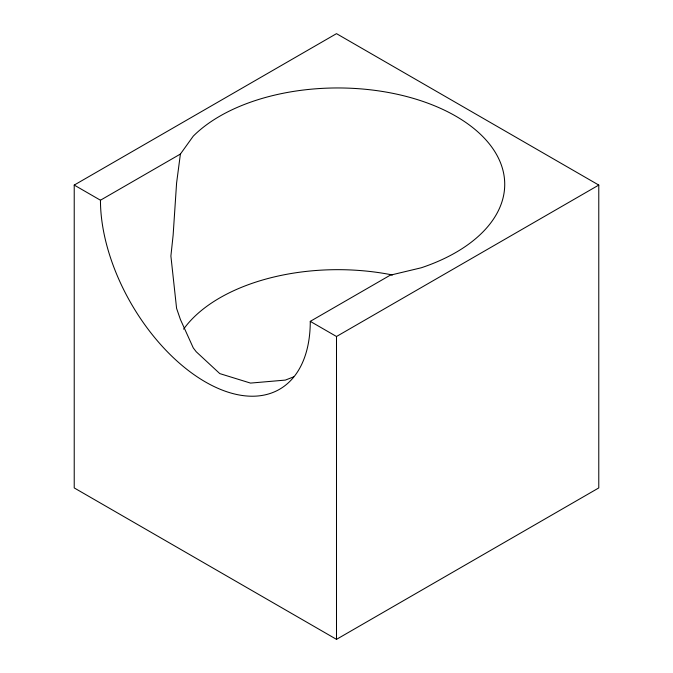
<?xml version="1.0" encoding="UTF-8"?>
<svg xmlns="http://www.w3.org/2000/svg" width="673" height="673" viewBox="0 0 673 673"><rect width="100%" height="100%" fill="white"/><g stroke="black" fill="none" stroke-linecap="round" stroke-linejoin="round"><path stroke-width="1.01" d="M74.223 185.075L336.5 33.65L598.777 185.075L598.777 487.925L336.5 639.35L74.223 487.925L74.223 185.075L100.454 200.218A148.363 85.656 60 0 0 205.366 381.928A148.363 85.656 60 0 0 310.27 321.358L390.222 275.198L421.264 267.778A166.912 96.365 0 0 0 455.831 116.177A166.912 96.365 0 0 0 193.26 136.139L180.398 154.058L176.587 183.048L173.138 235.054L170.892 256.026L176.587 308.36L180.423 319.524L193.26 347.891L196.205 351.735L219.785 373.599L250.507 383.088L285.335 380.094L293.68 376.863M100.454 200.218L180.398 154.058M310.27 321.358L336.5 336.5L598.777 185.075M336.5 336.5L336.5 639.35M183.603 329.156A166.912 96.365 0 0 1 392.452 274.979"/></g></svg>
